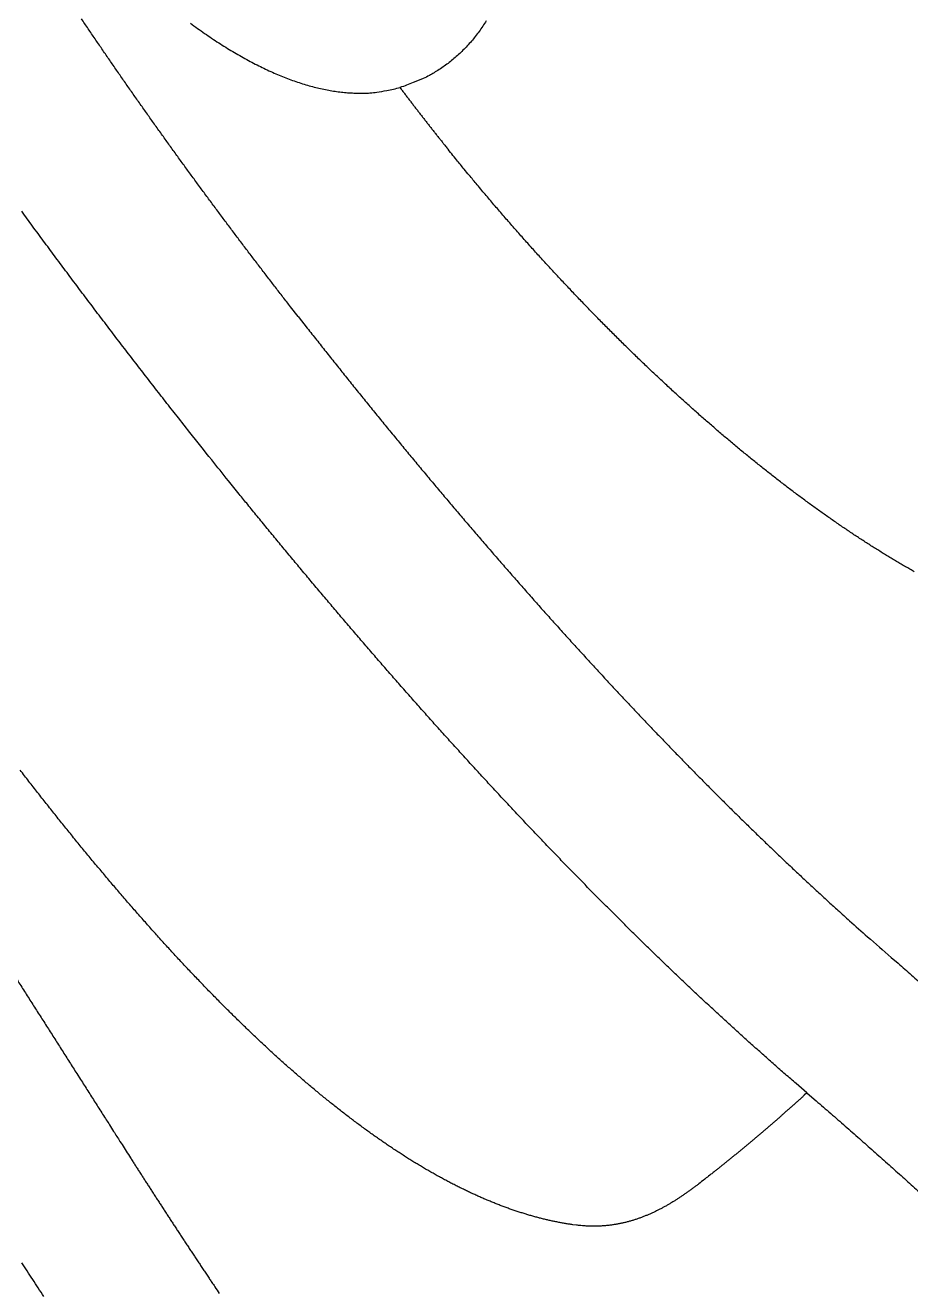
# Model space of a CAD drawing. Extents: x 649 to 723, y 631 to 778.
# Drawn here: x 712.157 to 714.223, y 716.799 to 719.75 of the extents above; entities that cross this region are included whole.
import ezdxf

# ---------------------------------------------------------------- set-up
doc = ezdxf.new("R2010")
doc.units = 0
doc.header["$MEASUREMENT"] = 0
doc.layers.add('1', color=4, linetype='Continuous')
doc.layers.add('204', color=7, linetype='Continuous')

# ---------------------------------------------------------------- blocks, each defined once
blk = doc.blocks.new('2010PRODIGY')
at = {"layer": '204', "color": 3, "linetype": 'Continuous'}
for points in [[(64.2193, 72.2996, -0.009088), (64.2112, 72.287, -0.009318), (64.2028, 72.2749, -0.009561), (64.1939, 72.2632, -0.009743), (64.1847, 72.2519, -0.009821), (64.1751, 72.2411, -0.010057), (64.1652, 72.2308, -0.010407), (64.1548, 72.2209, -0.010195), (64.1441, 72.2115, -0.009595), (64.1331, 72.2026, -0.010644), (64.1216, 72.1941, -0.012671), (64.1094, 72.186, -0.009603), (64.0977, 72.1786, -0.003315), (64.087, 72.1722, -0.01344), (64.0725, 72.1651, -0.022719), (64.0492, 72.1556, -0.010852), (64.0182, 72.1439, -0.005674)], [(63.5292, 72.2942, 0.003654), (63.5458, 72.2821, 0.003783), (63.5623, 72.2704, 0.003917), (63.5788, 72.2591, 0.00406), (63.5953, 72.2483, 0.00421), (63.6117, 72.2379, 0.00437), (63.628, 72.2279, 0.004537), (63.6443, 72.2184, 0.004716), (63.6605, 72.2094, 0.004902), (63.6766, 72.2008, 0.0051), (63.6927, 72.1927, 0.005307), (63.7086, 72.185, 0.005526), (63.7245, 72.1778, 0.005756), (63.7403, 72.1712, 0.005996), (63.756, 72.165, 0.006244), (63.7716, 72.1593, 0.006512), (63.7871, 72.1541, 0.006798), (63.8026, 72.1494, 0.007064), (63.8178, 72.1452, 0.007307), (63.833, 72.1415, 0.007675), (63.8481, 72.1384, 0.008159), (63.863, 72.1358, 0.00823), (63.8778, 72.1338, 0.00794), (63.8924, 72.1322, 0.009115), (63.9071, 72.1313, 0.011362), (63.9219, 72.131, 0.008859), (63.9358, 72.131, 0.002909), (63.9482, 72.1313, 0.013105), (63.9639, 72.133, 0.023758), (63.9875, 72.1373, 0.01186), (64.0182, 72.1439, 0.006287)], [(63.7805, 71.6098), (63.7628, 71.6325, -0.000574), (63.7452, 71.6551, -0.000573), (63.7276, 71.6779, -0.000573), (63.7101, 71.7006, -0.000575), (63.6926, 71.7235, -0.000576), (63.6752, 71.7463, -0.000577), (63.6578, 71.7692, -0.000578), (63.6404, 71.7922, -0.00058), (63.6232, 71.8151, -0.000581), (63.6059, 71.8382, -0.000583), (63.5888, 71.8612, -0.000584), (63.5717, 71.8843, -0.000586), (63.5546, 71.9074, -0.000588), (63.5376, 71.9306, -0.000589), (63.5207, 71.9538, -0.000591), (63.5038, 71.977, -0.000593), (63.487, 72.0003, -0.000595), (63.4703, 72.0235, -0.000597), (63.4536, 72.0469, -0.000599), (63.437, 72.0702, -0.000601), (63.4205, 72.0935, -0.000604), (63.404, 72.1169, -0.000606), (63.3876, 72.1403, -0.000609), (63.3713, 72.1637, -0.000612), (63.355, 72.1872, -0.000614), (63.3389, 72.2106, -0.000615), (63.3228, 72.2341, -0.000615), (63.3067, 72.2576, -0.000614), (63.2908, 72.2811, -0.000614), (63.2749, 72.3046, -0.000614)], [(63.5281, 71.339), (63.5013, 71.3729, -0.000639), (63.4746, 71.407, -0.000639), (63.4479, 71.4411, -0.000638), (63.4214, 71.4753, -0.000637), (63.3949, 71.5095, -0.000637), (63.3686, 71.5438, -0.000636), (63.3423, 71.5782, -0.000636), (63.3161, 71.6127, -0.000636), (63.29, 71.6472, -0.000637), (63.264, 71.6817, -0.000637), (63.2381, 71.7164, -0.000638), (63.2123, 71.751, -0.000639), (63.1866, 71.7857, -0.00064), (63.161, 71.8205, -0.000641), (63.1356, 71.8552, -0.000642)], [(61.6745, 71.6848, 0.000001), (61.6899, 71.6613, -0.000007)], [(64.0182, 72.1439), (64.0209, 72.1404, 0.000179), (64.0235, 72.1368, 0.000179), (64.0262, 72.1333, 0.000179), (64.0289, 72.1297, 0.00018), (64.0316, 72.1262, 0.00018), (64.0343, 72.1226, 0.000181), (64.037, 72.1191, 0.000181), (64.0397, 72.1156, 0.000182), (64.0424, 72.112, 0.000183), (64.0451, 72.1085, 0.000183), (64.0478, 72.1049, 0.000184), (64.0505, 72.1014, 0.000184), (64.0532, 72.0979, 0.000185), (64.0559, 72.0943, 0.000186), (64.0587, 72.0908, 0.000186), (64.0614, 72.0873, 0.000187), (64.0641, 72.0838, 0.000187), (64.0668, 72.0803, 0.000188), (64.0696, 72.0767, 0.000188), (64.0723, 72.0732, 0.000189), (64.075, 72.0697, 0.00019), (64.0778, 72.0662, 0.00019), (64.0805, 72.0627, 0.000191), (64.0832, 72.0592, 0.000192), (64.086, 72.0557, 0.000192), (64.0887, 72.0522, 0.000191), (64.0915, 72.0487, 0.000194), (64.0942, 72.0452, 0.000198), (64.097, 72.0417, 0.000193), (64.0997, 72.0382, 0.000181), (64.1025, 72.0347, 0.0002), (64.1052, 72.0312, 0.00024), (64.1081, 72.0276, 0.000182), (64.1108, 72.0242, 0.000062), (64.1132, 72.0212, 0.000259), (64.1163, 72.0173, 0.000449), (64.1211, 72.0112, 0.00022), (64.1274, 72.0034, 0.000116)], [(65.2181, 71.0141, -0.001446), (65.2079, 71.0199, -0.001426), (65.1976, 71.0259, -0.001407), (65.1873, 71.0319, -0.001388), (65.1769, 71.038, -0.00137), (65.1666, 71.0442, -0.001352), (65.1562, 71.0505, -0.001335), (65.1457, 71.0569, -0.001318), (65.1353, 71.0634, -0.001302), (65.1248, 71.0699, -0.001286), (65.1143, 71.0766, -0.00127), (65.1038, 71.0834, -0.001254), (65.0933, 71.0902, -0.001239), (65.0827, 71.0971, -0.001225), (65.0721, 71.1041, -0.00121), (65.0615, 71.1113, -0.001196), (65.0509, 71.1184, -0.001183), (65.0402, 71.1257, -0.00117), (65.0295, 71.1331, -0.001157), (65.0189, 71.1406, -0.001144), (65.0082, 71.1481, -0.001132), (64.9974, 71.1557, -0.00112), (64.9867, 71.1634, -0.001109), (64.9759, 71.1712, -0.001098), (64.9652, 71.1791, -0.001087), (64.9544, 71.1871, -0.001076), (64.9436, 71.1951, -0.001066), (64.9328, 71.2032, -0.001056), (64.9219, 71.2115, -0.001046), (64.9111, 71.2197, -0.001037), (64.9002, 71.2281, -0.001028), (64.8894, 71.2366, -0.001019), (64.8785, 71.2451, -0.00101), (64.8676, 71.2537, -0.001002), (64.8567, 71.2624, -0.000993), (64.8458, 71.2712, -0.000985), (64.8349, 71.28, -0.000978), (64.824, 71.2889, -0.000966), (64.813, 71.2979, -0.000951), (64.8021, 71.307, -0.00094), (64.7912, 71.3162, -0.000933), (64.7802, 71.3254, -0.000926), (64.7693, 71.3347, -0.000918), (64.7583, 71.344, -0.000911), (64.7474, 71.3535, -0.000904), (64.7364, 71.363, -0.000897), (64.7254, 71.3726, -0.000891), (64.7145, 71.3822, -0.000884), (64.7035, 71.392, -0.000878), (64.6926, 71.4018, -0.000872), (64.6816, 71.4116, -0.000866), (64.6706, 71.4216, -0.000861), (64.6597, 71.4316, -0.000855), (64.6487, 71.4416, -0.00085), (64.6378, 71.4518, -0.000845), (64.6268, 71.462, -0.00084), (64.6159, 71.4722, -0.000835), (64.6049, 71.4825, -0.000831), (64.594, 71.4929, -0.000826), (64.583, 71.5034, -0.000822), (64.5721, 71.5139, -0.000818), (64.5612, 71.5245, -0.000814), (64.5503, 71.5351, -0.00081), (64.5394, 71.5458, -0.000806), (64.5285, 71.5566, -0.000801), (64.5176, 71.5674, -0.000796), (64.5068, 71.5783, -0.000792), (64.4959, 71.5892, -0.000787), (64.4851, 71.6002, -0.000783), (64.4742, 71.6113, -0.000779), (64.4634, 71.6224, -0.000775), (64.4526, 71.6336, -0.000771), (64.4418, 71.6448, -0.000767), (64.431, 71.656, -0.000764), (64.4202, 71.6674, -0.00076), (64.4095, 71.6788, -0.000757), (64.3988, 71.6902, -0.000754), (64.388, 71.7017, -0.000751), (64.3773, 71.7132, -0.000748), (64.3667, 71.7248, -0.000745), (64.356, 71.7364, -0.000743), (64.3454, 71.7481, -0.00074), (64.3347, 71.7598, -0.000738), (64.3241, 71.7716, -0.000735), (64.3136, 71.7834, -0.000733), (64.303, 71.7953, -0.000731), (64.2925, 71.8072, -0.000731), (64.2819, 71.8192, -0.000727), (64.2715, 71.8312, -0.000721), (64.261, 71.8432, -0.000726), (64.2506, 71.8553, -0.000739), (64.2401, 71.8674, -0.000717), (64.2298, 71.8796, -0.000668), (64.2195, 71.8917, -0.000737), (64.2091, 71.904, -0.000877), (64.1984, 71.9167, -0.000665), (64.1885, 71.9286, -0.000228), (64.1795, 71.9395, -0.000937), (64.168, 71.9534, -0.00161), (64.1504, 71.975, -0.000786), (64.1274, 72.0034, -0.000416)], [(63.7805, 71.6098), (63.802, 71.5825, 0.000546), (63.8235, 71.5552, 0.000545), (63.8451, 71.528, 0.000547), (63.8667, 71.5008, 0.000553), (63.8883, 71.4738, 0.000557), (63.91, 71.4467, 0.000562), (63.9318, 71.4198, 0.000566), (63.9535, 71.3929, 0.000571), (63.9754, 71.3662, 0.000575), (63.9972, 71.3394, 0.00058), (64.0191, 71.3128, 0.000585), (64.0411, 71.2862, 0.000593), (64.0632, 71.2596, 0.0006), (64.0854, 71.233, 0.000608), (64.1076, 71.2065, 0.000616), (64.1299, 71.1801, 0.000625), (64.1522, 71.1537, 0.000633), (64.1747, 71.1273, 0.000642), (64.1972, 71.1011, 0.000651), (64.2198, 71.0748, 0.00066), (64.2424, 71.0487, 0.000669), (64.2651, 71.0226, 0.000679), (64.2879, 70.9965, 0.000688), (64.3107, 70.9706, 0.000699), (64.3336, 70.9447, 0.000708), (64.3565, 70.9189, 0.000719), (64.3796, 70.8932, 0.000729), (64.4026, 70.8676, 0.00074), (64.4258, 70.8421, 0.00075), (64.4489, 70.8167, 0.000762), (64.4722, 70.7913, 0.000773), (64.4955, 70.7661, 0.000785), (64.5188, 70.741, 0.000796), (64.5422, 70.716, 0.000809), (64.5656, 70.691, 0.000821), (64.5891, 70.6663, 0.000834), (64.6127, 70.6416, 0.000847), (64.6362, 70.617, 0.00086), (64.6599, 70.5926, 0.000873), (64.6835, 70.5683, 0.000888), (64.7072, 70.5441, 0.000901), (64.731, 70.5201, 0.000916), (64.7548, 70.4962, 0.000931), (64.7786, 70.4724, 0.000948), (64.8025, 70.4488, 0.000961), (64.8264, 70.4254, 0.000971), (64.8503, 70.4021, 0.000995), (64.8743, 70.3789, 0.001034), (64.8984, 70.3559, 0.00102), (64.9223, 70.3331, 0.000964), (64.9462, 70.3106, 0.001087), (64.9705, 70.2879, 0.001329), (64.9954, 70.2649, 0.001017), (65.0188, 70.2434, 0.00033), (65.0399, 70.2241, 0.001484), (65.0671, 70.1996, 0.002642), (65.1091, 70.1625, 0.00131), (65.1641, 70.1143, 0.000695)], [(64.9675, 69.798), (64.9424, 69.8197, -0.00122), (64.9172, 69.8415, -0.001218), (64.892, 69.8635, -0.001203), (64.8669, 69.8858, -0.001176), (64.8417, 69.9082, -0.001155), (64.8166, 69.9308, -0.001136), (64.7916, 69.9536, -0.001117), (64.7665, 69.9765, -0.001097), (64.7415, 69.9997, -0.001079), (64.7165, 70.023, -0.00106), (64.6915, 70.0465, -0.001043), (64.6666, 70.0702, -0.001025), (64.6417, 70.094, -0.001009), (64.6168, 70.118, -0.000992), (64.592, 70.1422, -0.000976), (64.5672, 70.1665, -0.00096), (64.5424, 70.1909, -0.000945), (64.5177, 70.2155, -0.000929), (64.493, 70.2403, -0.000915), (64.4683, 70.2651, -0.0009), (64.4437, 70.2902, -0.000886), (64.4191, 70.3153, -0.000872), (64.3946, 70.3406, -0.000859), (64.3701, 70.366, -0.000845), (64.3457, 70.3916, -0.000833), (64.3213, 70.4172, -0.00082), (64.297, 70.443, -0.000808), (64.2727, 70.4689, -0.000795), (64.2485, 70.4949, -0.000784), (64.2243, 70.521, -0.000772), (64.2002, 70.5472, -0.000761), (64.1761, 70.5735, -0.000749), (64.1521, 70.5999, -0.000739), (64.1281, 70.6264, -0.000728), (64.1043, 70.6529, -0.000718), (64.0804, 70.6796, -0.000707), (64.0567, 70.7064, -0.000698), (64.0329, 70.7332, -0.000687), (64.0093, 70.7601, -0.000678), (63.9857, 70.7871, -0.000668), (63.9622, 70.8141, -0.000659), (63.9388, 70.8412, -0.00065), (63.9154, 70.8684, -0.000642), (63.8921, 70.8956, -0.000633), (63.8689, 70.9229, -0.000624), (63.8458, 70.9502, -0.000612), (63.8227, 70.9775, -0.000609), (63.7997, 71.005, -0.000611), (63.7767, 71.0325, -0.000588), (63.7539, 71.0599, -0.000545), (63.7313, 71.0873, -0.000595), (63.7084, 71.1151, -0.000703), (63.685, 71.1437, -0.000533), (63.663, 71.1707, -0.000188), (63.6432, 71.195, -0.00074), (63.6179, 71.2265, -0.001256), (63.5789, 71.2751, -0.000612), (63.5281, 71.339, -0.000325)], [(64.4301, 69.4893), (64.4215, 69.4904, -0.003602), (64.4128, 69.4917, -0.003575), (64.4041, 69.4931, -0.003498), (64.3953, 69.4946, -0.003373), (64.3865, 69.4963, -0.003296), (64.3776, 69.498, -0.00326), (64.3687, 69.5, -0.003211), (64.3598, 69.502, -0.003156), (64.3508, 69.5042, -0.003102), (64.3418, 69.5065, -0.003054), (64.3327, 69.5089, -0.003004), (64.3237, 69.5115, -0.002956), (64.3145, 69.5141, -0.002907), (64.3054, 69.517, -0.002861), (64.2961, 69.5199, -0.002814), (64.2869, 69.523, -0.00277), (64.2776, 69.5261, -0.002725), (64.2683, 69.5295, -0.002683), (64.259, 69.5329, -0.00264), (64.2496, 69.5365, -0.002599), (64.2402, 69.5402, -0.002558), (64.2307, 69.544, -0.002519), (64.2212, 69.5479, -0.00248), (64.2117, 69.552, -0.002443), (64.2022, 69.5562, -0.002406), (64.1926, 69.5605, -0.00237), (64.183, 69.5649, -0.002334), (64.1734, 69.5695, -0.002301), (64.1637, 69.5742, -0.002266), (64.154, 69.5789, -0.002234), (64.1443, 69.5839, -0.002202), (64.1346, 69.5889, -0.002171), (64.1248, 69.5941, -0.00214), (64.115, 69.5994, -0.002111), (64.1052, 69.6048, -0.002081), (64.0954, 69.6103, -0.002054), (64.0855, 69.6159, -0.002025), (64.0756, 69.6217, -0.001996), (64.0657, 69.6276, -0.001963), (64.0558, 69.6336, -0.001925), (64.0459, 69.6397, -0.00189), (64.0359, 69.6459, -0.001856), (64.0259, 69.6523, -0.001823), (64.0159, 69.6588, -0.00179), (64.0059, 69.6653, -0.001758), (63.9958, 69.672, -0.001727), (63.9858, 69.6788, -0.001697), (63.9757, 69.6858, -0.001668), (63.9656, 69.6928, -0.001639), (63.9555, 69.6999, -0.001612), (63.9454, 69.7072, -0.001585), (63.9352, 69.7145, -0.001558), (63.9251, 69.722, -0.001532), (63.9149, 69.7296, -0.001507), (63.9047, 69.7372, -0.001483), (63.8945, 69.745, -0.001459), (63.8843, 69.7529, -0.001436), (63.8741, 69.7609, -0.001413), (63.8638, 69.769, -0.001391), (63.8536, 69.7772, -0.00137), (63.8433, 69.7855, -0.001349), (63.8331, 69.7938, -0.001328), (63.8228, 69.8023, -0.001309), (63.8125, 69.8109, -0.001289), (63.8022, 69.8196, -0.00127), (63.7919, 69.8284, -0.001252), (63.7816, 69.8373, -0.001234), (63.7713, 69.8463, -0.001217), (63.7609, 69.8553, -0.0012), (63.7506, 69.8645, -0.001183), (63.7403, 69.8738, -0.001167), (63.7299, 69.8831, -0.001151), (63.7196, 69.8925, -0.001136), (63.7092, 69.9021, -0.001121), (63.6989, 69.9117, -0.001106), (63.6885, 69.9214, -0.001089), (63.6781, 69.9312, -0.001072), (63.6678, 69.9411, -0.001054), (63.6574, 69.951, -0.001036), (63.647, 69.9611, -0.001019), (63.6367, 69.9712, -0.001003), (63.6263, 69.9815, -0.000986), (63.6159, 69.9918, -0.000971), (63.6055, 70.0021, -0.000955), (63.5952, 70.0126, -0.00094), (63.5848, 70.0232, -0.000924), (63.5744, 70.0338, -0.00091), (63.564, 70.0445, -0.000895), (63.5537, 70.0553, -0.000882), (63.5433, 70.0661, -0.000867), (63.5329, 70.077, -0.000854), (63.5225, 70.088, -0.000841), (63.5122, 70.0991, -0.000828), (63.5018, 70.1102, -0.000815), (63.4914, 70.1215, -0.000803), (63.4811, 70.1327, -0.00079), (63.4707, 70.1441, -0.000779), (63.4603, 70.1555, -0.000767), (63.45, 70.167, -0.000755), (63.4396, 70.1785, -0.000744), (63.4293, 70.1902, -0.000733), (63.4189, 70.2018, -0.000722), (63.4086, 70.2136, -0.000712), (63.3983, 70.2254, -0.000701), (63.3879, 70.2373, -0.000691), (63.3776, 70.2492, -0.000681), (63.3673, 70.2612, -0.000672), (63.357, 70.2732, -0.000662), (63.3467, 70.2853, -0.000653), (63.3364, 70.2975, -0.000643), (63.3261, 70.3097, -0.000634), (63.3158, 70.322, -0.000625), (63.3055, 70.3343, -0.000617), (63.2952, 70.3467, -0.00061), (63.285, 70.3591, -0.000603), (63.2747, 70.3716, -0.000596), (63.2644, 70.3841, -0.00059), (63.2542, 70.3967, -0.000584), (63.244, 70.4093, -0.000578), (63.2338, 70.422, -0.000571), (63.2236, 70.4347, -0.000565), (63.2134, 70.4474, -0.000559), (63.2032, 70.4603, -0.000554), (63.193, 70.4731, -0.000548), (63.1828, 70.486, -0.000543), (63.1727, 70.4989, -0.000537), (63.1626, 70.5119, -0.000532), (63.1524, 70.5249, -0.000526), (63.1423, 70.538, -0.000521), (63.1322, 70.5511, -0.000516)], [(63.1014, 70.0986, -0.000031), (63.11, 70.0852, -0.000029), (63.1185, 70.0717, -0.000028), (63.1271, 70.0583, -0.000026), (63.1357, 70.0449, -0.000024), (63.1442, 70.0314, -0.000023), (63.1528, 70.018, -0.000021), (63.1613, 70.0045, -0.000019), (63.1699, 69.9911, -0.000018), (63.1785, 69.9776, -0.000016), (63.1871, 69.9642, -0.000015), (63.1956, 69.9507, -0.000013), (63.2042, 69.9373, -0.000012), (63.2128, 69.9238, -0.00001), (63.2213, 69.9103, -0.000008), (63.2299, 69.8969, -0.000007), (63.2385, 69.8834, -0.000005), (63.2471, 69.8699, -0.000003), (63.2556, 69.8565, -0.000002), (63.2642, 69.843, 0), (63.2728, 69.8295, 0.000001), (63.2814, 69.816, 0.000003), (63.29, 69.8025, 0.000004), (63.2985, 69.7891, 0.000005), (63.307, 69.7757, 0.000008), (63.3157, 69.7621, 0.000013), (63.3245, 69.7482, 0.00001), (63.3329, 69.7352, 0.000001), (63.3404, 69.7234, 0.000019), (63.35, 69.7082, 0.000039), (63.3649, 69.6848, 0.00002), (63.3844, 69.6543, 0.00001)], [(63.1873, 69.3228, -0.000289), (63.1741, 69.3429, -0.000267), (63.1612, 69.3627, -0.000251), (63.1484, 69.3824, -0.000232), (63.1357, 69.4018, -0.00023)], [(62.6834, 70.1135, -0.000003), (62.6681, 70.1377, -0.000002), (62.6538, 70.1605, -0.00001)], [(65.1641, 70.1143), (65.1801, 70.1005, -0.000673), (65.196, 70.0867, -0.000688), (65.2118, 70.0729, -0.000686), (65.2274, 70.0592, -0.000663)], [(64.9675, 69.798), (64.9615, 69.7925, -0.000481), (64.9554, 69.787, -0.000481), (64.9493, 69.7815, -0.000482), (64.9432, 69.776, -0.000483), (64.9371, 69.7705, -0.000483), (64.9309, 69.765, -0.000484), (64.9248, 69.7596, -0.000484), (64.9187, 69.7542, -0.000485), (64.9125, 69.7487, -0.000486), (64.9064, 69.7433, -0.000486), (64.9002, 69.7379, -0.000487), (64.894, 69.7326, -0.000488), (64.8878, 69.7272, -0.000488), (64.8817, 69.7219, -0.000489), (64.8755, 69.7165, -0.000489), (64.8693, 69.7112, -0.00049), (64.8631, 69.7059, -0.000491), (64.8568, 69.7006, -0.000491), (64.8506, 69.6954, -0.000492), (64.8444, 69.6901, -0.000493), (64.8382, 69.6848, -0.000494), (64.8319, 69.6796, -0.000494), (64.8257, 69.6744, -0.000495), (64.8194, 69.6692, -0.000497), (64.8131, 69.664, -0.000496), (64.8069, 69.6589, -0.000494), (64.8006, 69.6537, -0.000499), (64.7943, 69.6486, -0.00051), (64.788, 69.6434, -0.000496), (64.7817, 69.6383, -0.000464), (64.7754, 69.6333, -0.000513), (64.7691, 69.6282, -0.000612), (64.7625, 69.623, -0.000465), (64.7564, 69.6181, -0.000159), (64.7509, 69.6136, -0.000658), (64.7437, 69.608, -0.001135), (64.7327, 69.5994, -0.000556), (64.7183, 69.5881, -0.000295)], [(64.9675, 69.798), (64.9848, 69.7832, -0.000537), (65.002, 69.7684, -0.000556), (65.019, 69.7537, -0.000548), (65.0359, 69.739, -0.000509), (65.0527, 69.7243, -0.000481), (65.0694, 69.7096, -0.000456), (65.086, 69.695, -0.000432), (65.1025, 69.6805, -0.000402), (65.1188, 69.666, -0.000377), (65.1351, 69.6515, -0.000347), (65.1513, 69.6371, -0.000321), (65.1673, 69.6228, -0.00029), (65.1833, 69.6085, -0.000263), (65.1991, 69.5943, -0.000232), (65.2149, 69.5801, -0.000204), (65.2306, 69.566, -0.000171)], [(65.3076, 69.4966, -0.000013), (65.3227, 69.4829, 0.000022)], [(63.3844, 69.6543), (63.3895, 69.6463, 0.000128), (63.3946, 69.6382, 0.000125), (63.3998, 69.6301, 0.000125), (63.405, 69.622, 0.000129), (63.4102, 69.6139, 0.000131), (63.4155, 69.6057, 0.000133), (63.4208, 69.5975, 0.000135), (63.4261, 69.5892, 0.000137), (63.4315, 69.5809, 0.000139), (63.4369, 69.5726, 0.000142), (63.4423, 69.5642, 0.000144), (63.4477, 69.5558, 0.000146), (63.4532, 69.5473, 0.000148), (63.4587, 69.5389, 0.00015), (63.4642, 69.5304, 0.000152), (63.4697, 69.5218, 0.000155), (63.4753, 69.5133, 0.000157), (63.4809, 69.5047, 0.000159), (63.4865, 69.4961, 0.000161), (63.4922, 69.4874, 0.000163), (63.4979, 69.4787, 0.000165), (63.5036, 69.47, 0.000168), (63.5093, 69.4613, 0.00017), (63.5151, 69.4525, 0.000172), (63.5209, 69.4437, 0.000174), (63.5267, 69.4349, 0.000175), (63.5325, 69.4261, 0.000179), (63.5384, 69.4173, 0.000185), (63.5443, 69.4084, 0.000182), (63.5502, 69.3995, 0.000171), (63.5561, 69.3906, 0.000192), (63.5621, 69.3816, 0.000235), (63.5683, 69.3724, 0.000177), (63.5741, 69.3637, 0.000055), (63.5793, 69.3558, 0.00026), (63.5862, 69.3456, 0.000457), (63.5967, 69.33, 0.000223)], [(64.7183, 69.5881), (64.7153, 69.5858, -0.001171), (64.7122, 69.5834, -0.001202), (64.7092, 69.5811, -0.00117), (64.7061, 69.5788, -0.001068), (64.7031, 69.5765, -0.001061), (64.7, 69.5743, -0.001142), (64.6969, 69.572, -0.001194), (64.6939, 69.5698, -0.001229), (64.6908, 69.5676, -0.001266), (64.6877, 69.5653, -0.001314), (64.6845, 69.5632, -0.001355), (64.6814, 69.561, -0.0014), (64.6783, 69.5588, -0.00144), (64.6751, 69.5567, -0.001485), (64.672, 69.5546, -0.001526), (64.6688, 69.5525, -0.001572), (64.6656, 69.5504, -0.001612), (64.6624, 69.5484, -0.001658), (64.6592, 69.5464, -0.001698), (64.656, 69.5444, -0.001744), (64.6528, 69.5424, -0.001784), (64.6495, 69.5404, -0.00183), (64.6463, 69.5385, -0.00187), (64.643, 69.5366, -0.001915), (64.6397, 69.5347, -0.001956), (64.6364, 69.5329, -0.002), (64.6331, 69.5311, -0.00204), (64.6298, 69.5293, -0.002085), (64.6264, 69.5275, -0.002124), (64.623, 69.5258, -0.002168), (64.6197, 69.5241, -0.002206), (64.6163, 69.5224, -0.002249), (64.6129, 69.5207, -0.002287), (64.6094, 69.5191, -0.002329), (64.606, 69.5175, -0.002366), (64.6025, 69.516, -0.002407), (64.599, 69.5144, -0.002443), (64.5955, 69.513, -0.002483), (64.592, 69.5115, -0.002517), (64.5885, 69.5101, -0.002555), (64.5849, 69.5087, -0.002589), (64.5814, 69.5073, -0.002628), (64.5778, 69.506, -0.002662), (64.5742, 69.5048, -0.002704), (64.5705, 69.5035, -0.002738), (64.5669, 69.5023, -0.002778), (64.5632, 69.5011, -0.002811), (64.5595, 69.5, -0.002849), (64.5558, 69.4989, -0.002881), (64.5521, 69.4979, -0.002917), (64.5483, 69.4969, -0.002947), (64.5446, 69.4959, -0.002982), (64.5408, 69.495, -0.00301), (64.537, 69.4942, -0.003043), (64.5331, 69.4933, -0.003068), (64.5293, 69.4926, -0.003099), (64.5254, 69.4918, -0.003122), (64.5215, 69.4911, -0.00315), (64.5176, 69.4905, -0.003171), (64.5137, 69.4899, -0.003197), (64.5097, 69.4894, -0.003214), (64.5057, 69.4889, -0.003235), (64.5017, 69.4884, -0.003253), (64.4977, 69.488, -0.003279), (64.4936, 69.4877, -0.003282), (64.4896, 69.4874, -0.003277), (64.4855, 69.4872, -0.003317), (64.4813, 69.487, -0.003403), (64.4772, 69.4869, -0.003305), (64.473, 69.4868, -0.003083), (64.4689, 69.4868, -0.003427), (64.4646, 69.4868, -0.00412), (64.4603, 69.4869, -0.003088), (64.4561, 69.4871, -0.000985), (64.4524, 69.4872, -0.004427), (64.4476, 69.4876, -0.007604), (64.44, 69.4883, -0.003644), (64.4301, 69.4893, -0.001902)]]:
    blk.add_lwpolyline(points, format="xyb", dxfattribs=at)

msp = doc.modelspace()

# ---------------------------------------------------------------- block references
at = {"layer": '1'}
msp.add_blockref('2010PRODIGY', (649.0128, 647.4604), dxfattribs=at)

doc.saveas('drawing.dxf')
